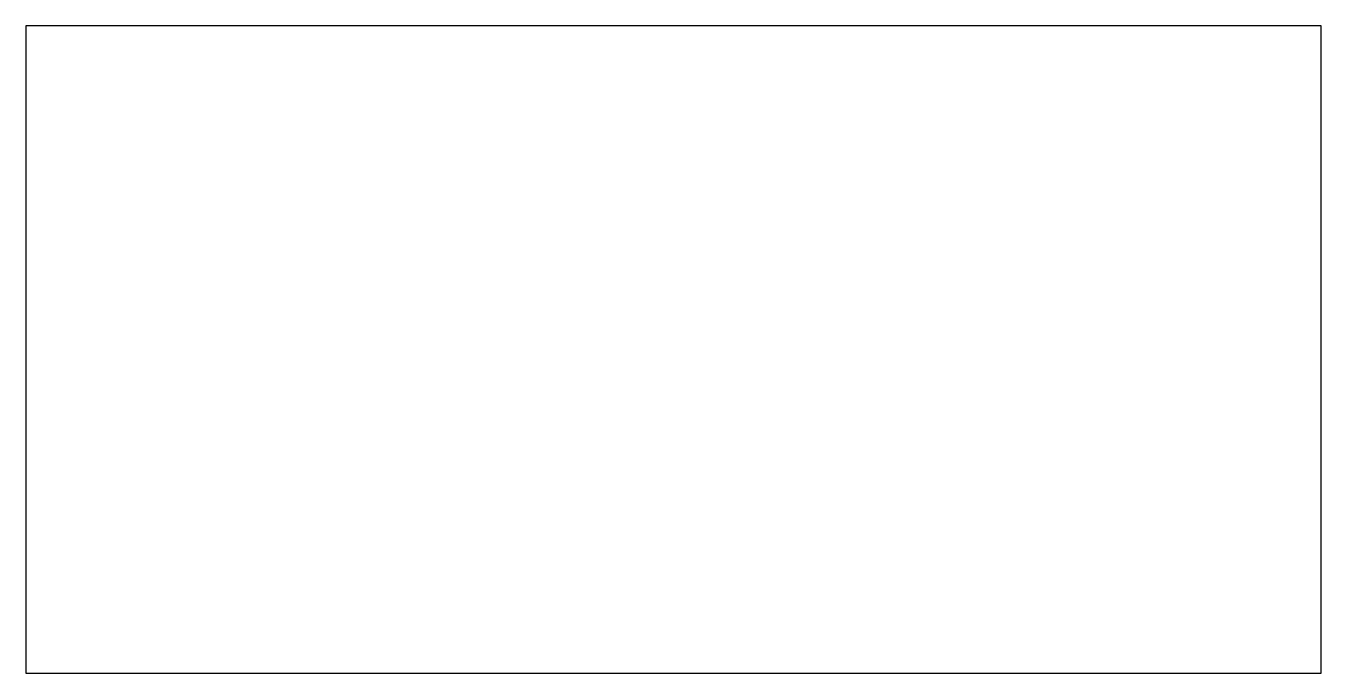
# Model space of a CAD drawing. Header units: millimetres. Extents: x -30 to 30, y -248 to -218.
import ezdxf

# ---------------------------------------------------------------- set-up
doc = ezdxf.new("R2010")
doc.units = ezdxf.units.MM

msp = doc.modelspace()

# ---------------------------------------------------------------- linework, layer by layer
for p, q in [((30, -218), (-30, -218)), ((-30, -218), (-30, -248)), ((30, -248), (30, -218)), ((-30, -248), (30, -248))]:
    msp.add_line(p, q)

doc.saveas('drawing.dxf')
